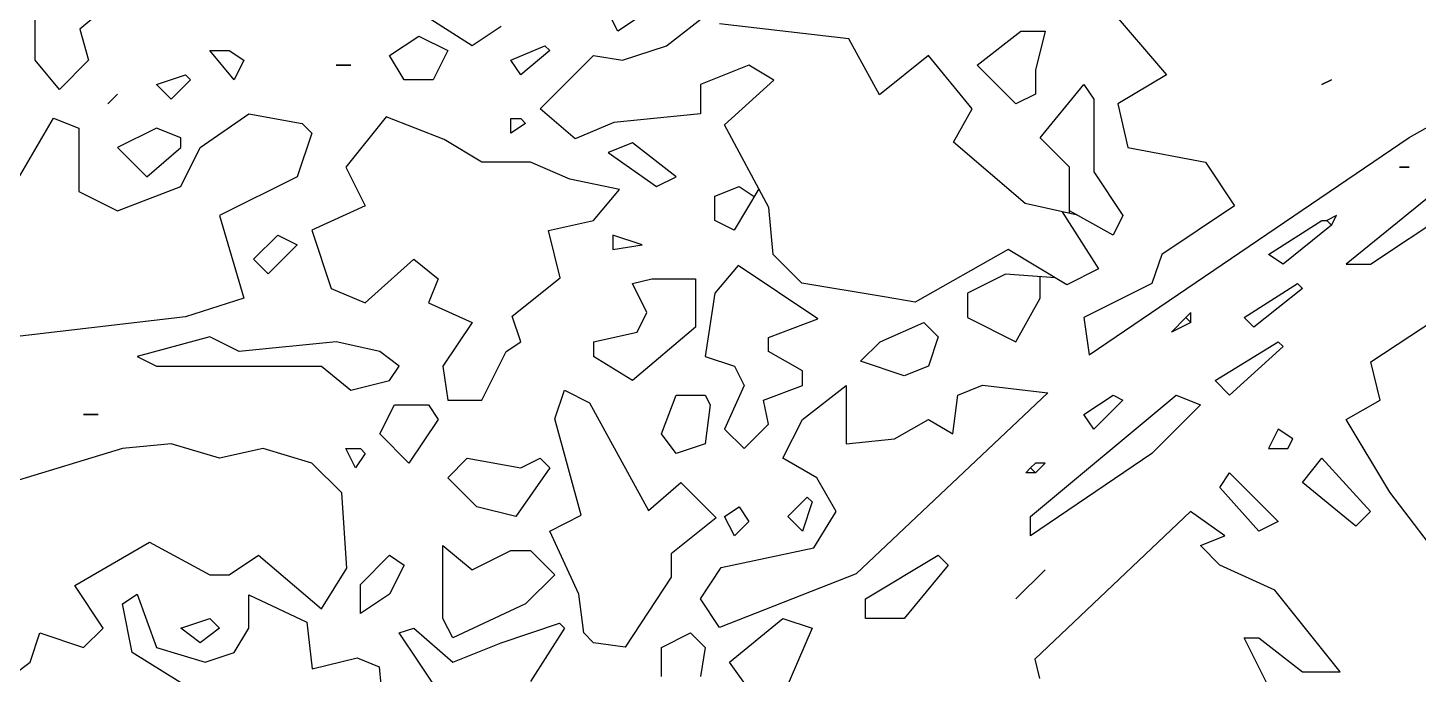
# Model space of a CAD drawing. Header units: millimetres. Extents: x 1211.91 to 1219.54, y 1029.16 to 1038.08.
# Drawn here: x 1215.802 to 1216.558, y 1034.421 to 1034.772 of the extents above; entities that cross this region are included whole.
import ezdxf

# ---------------------------------------------------------------- set-up
doc = ezdxf.new("R2010")
doc.units = ezdxf.units.MM
doc.header["$MEASUREMENT"] = 0
for name, color, linetype in [('Hojas01', 94, 'CONTINUOUS'), ('Hojas02', 62, 'CONTINUOUS'), ('Tronco', 34, 'CONTINUOUS')]:
    doc.layers.add(name, color=color, linetype=linetype)

msp = doc.modelspace()

# ---------------------------------------------------------------- linework, layer by layer
at = {"layer": 'Hojas01', "linetype": 'Continuous'}
for p, q in [((1215.85603, 1034.79313), (1215.83029, 1034.77148)), ((1215.806, 1034.75458), (1215.806, 1034.78362)), ((1216.0436, 1034.7625), (1216.01456, 1034.78098)), ((1216.1492, 1034.7625), (1216.17296, 1034.78098)), ((1216.38944, 1034.78362), (1216.42112, 1034.74666)), ((1215.83029, 1034.77148), (1215.83504, 1034.75458)), ((1216.05944, 1034.77306), (1216.0436, 1034.7625)), ((1216.24847, 1034.76633), (1216.17811, 1034.77438)), ((1216.2651, 1034.73584), (1216.24847, 1034.76633)), ((1216.08056, 1034.72818), (1216.1096, 1034.75722)), ((1216.1096, 1034.75722), (1216.12544, 1034.75458)), ((1216.12544, 1034.75458), (1216.1492, 1034.7625)), ((1216.29176, 1034.75722), (1216.2651, 1034.73584)), ((1216.31552, 1034.72818), (1216.29176, 1034.75722)), ((1215.8192, 1034.73874), (1215.806, 1034.75458)), ((1215.83504, 1034.75458), (1215.8192, 1034.73874)), ((1216.19408, 1034.75194), (1216.16768, 1034.74138)), ((1216.20768, 1034.74376), (1216.19408, 1034.75194)), ((1216.16768, 1034.74138), (1216.16768, 1034.72554)), ((1216.18088, 1034.71947), (1216.20768, 1034.74376)), ((1216.35248, 1034.71234), (1216.37624, 1034.74138)), ((1216.37624, 1034.74138), (1216.38152, 1034.73346)), ((1216.42112, 1034.74666), (1216.39472, 1034.73082)), ((1216.38152, 1034.73346), (1216.38152, 1034.69386)), ((1215.89576, 1034.70706), (1215.92216, 1034.72554)), ((1215.92216, 1034.72554), (1215.9512, 1034.72026)), ((1216.0997, 1034.71182), (1216.08056, 1034.72818)), ((1216.16768, 1034.72554), (1216.12069, 1034.72066)), ((1216.30523, 1034.7101), (1216.31552, 1034.72818)), ((1216.39472, 1034.73082), (1216.4, 1034.70706)), ((1215.79703, 1034.69043), (1215.81603, 1034.72317)), ((1215.81603, 1034.72317), (1215.82976, 1034.71762)), ((1215.9512, 1034.72026), (1215.95648, 1034.71498)), ((1215.99687, 1034.72383), (1215.97496, 1034.6965)), ((1216.02842, 1034.71155), (1215.99687, 1034.72383)), ((1216.12069, 1034.72066), (1216.0997, 1034.71182)), ((1216.20491, 1034.67446), (1216.18088, 1034.71947)), ((1215.82976, 1034.71762), (1215.82976, 1034.6833)), ((1215.95648, 1034.71498), (1215.94856, 1034.69122)), ((1216.04888, 1034.69914), (1216.02842, 1034.71155)), ((1216.36832, 1034.6965), (1216.35248, 1034.71234)), ((1215.8852, 1034.68594), (1215.89576, 1034.70706)), ((1216.3443, 1034.6767), (1216.30523, 1034.7101)), ((1216.4, 1034.70706), (1216.44224, 1034.69914)), ((1215.97496, 1034.6965), (1215.98552, 1034.67538)), ((1216.07528, 1034.69914), (1216.04888, 1034.69914)), ((1216.09667, 1034.6899), (1216.07528, 1034.69914)), ((1216.36832, 1034.67129), (1216.36832, 1034.6965)), ((1216.44224, 1034.69914), (1216.45808, 1034.67538)), ((1215.94856, 1034.69122), (1215.90632, 1034.6701)), ((1216.12373, 1034.68436), (1216.09667, 1034.6899)), ((1216.38152, 1034.69386), (1216.39736, 1034.6701)), ((1215.82976, 1034.6833), (1215.85088, 1034.67274)), ((1215.85088, 1034.67274), (1215.8852, 1034.68594)), ((1216.1096, 1034.66746), (1216.12373, 1034.68436)), ((1216.1756, 1034.68066), (1216.1888, 1034.68594)), ((1216.1756, 1034.66746), (1216.1756, 1034.68066)), ((1216.19949, 1034.68462), (1216.18603, 1034.66218)), ((1216.1888, 1034.68594), (1216.19699, 1034.68053)), ((1215.98552, 1034.67538), (1215.95648, 1034.66218)), ((1216.20728, 1034.64898), (1216.20491, 1034.67446)), ((1216.37268, 1034.67037), (1216.3443, 1034.6767)), ((1216.39208, 1034.65954), (1216.36832, 1034.67274)), ((1216.45808, 1034.67538), (1216.41848, 1034.64898)), ((1215.90632, 1034.6701), (1215.91952, 1034.62522)), ((1216.08505, 1034.66205), (1216.1096, 1034.66746)), ((1216.18603, 1034.66218), (1216.1756, 1034.66746)), ((1216.36436, 1034.67222), (1216.38416, 1034.64106)), ((1216.39736, 1034.6701), (1216.39208, 1034.65954)), ((1215.95648, 1034.66218), (1215.96704, 1034.6305)), ((1216.09139, 1034.63631), (1216.08505, 1034.66205)), ((1216.33506, 1034.65162), (1216.2845, 1034.62298)), ((1216.367, 1034.63248), (1216.33506, 1034.65162)), ((1215.98552, 1034.62258), (1216.01192, 1034.64634)), ((1216.01192, 1034.64634), (1216.02512, 1034.63578)), ((1216.18827, 1034.64304), (1216.1756, 1034.62786)), ((1216.23157, 1034.61387), (1216.18827, 1034.64304)), ((1216.22286, 1034.63341), (1216.20728, 1034.64898)), ((1216.41848, 1034.64898), (1216.4132, 1034.63314)), ((1216.02512, 1034.63578), (1216.01984, 1034.62258)), ((1216.06538, 1034.61546), (1216.09139, 1034.63631)), ((1216.33361, 1034.63816), (1216.31288, 1034.62786)), ((1216.3608, 1034.63618), (1216.33361, 1034.63816)), ((1216.35248, 1034.62522), (1216.35248, 1034.63684)), ((1216.38416, 1034.64106), (1216.367, 1034.63248)), ((1215.96704, 1034.6305), (1215.98552, 1034.62258)), ((1216.1756, 1034.62786), (1216.17032, 1034.59354)), ((1216.26761, 1034.62588), (1216.22286, 1034.63341)), ((1216.31288, 1034.62786), (1216.31288, 1034.61466)), ((1216.4132, 1034.63314), (1216.37624, 1034.61466)), ((1216.01984, 1034.62258), (1216.0436, 1034.61202)), ((1216.2845, 1034.62298), (1216.26761, 1034.62588)), ((1216.33928, 1034.60146), (1216.35248, 1034.62522)), ((1216.07, 1034.60146), (1216.06538, 1034.61546)), ((1216.20464, 1034.60384), (1216.23157, 1034.61387)), ((1216.31288, 1034.61466), (1216.33928, 1034.60146)), ((1216.37624, 1034.61466), (1216.37915, 1034.59434)), ((1216.0436, 1034.61202), (1216.02776, 1034.58826)), ((1216.06208, 1034.59618), (1216.07, 1034.60146)), ((1216.20464, 1034.59618), (1216.20464, 1034.60384)), ((1216.04888, 1034.56978), (1216.06208, 1034.59618)), ((1216.17032, 1034.59354), (1216.18616, 1034.58826)), ((1216.22312, 1034.58562), (1216.20464, 1034.59618)), ((1216.02776, 1034.58826), (1216.0304, 1034.56978)), ((1216.18616, 1034.58826), (1216.19144, 1034.5777)), ((1216.22312, 1034.5777), (1216.22312, 1034.58562)), ((1216.08861, 1034.55962), (1216.09376, 1034.57506)), ((1216.09376, 1034.57506), (1216.10749, 1034.5682)), ((1216.19144, 1034.5777), (1216.18088, 1034.55394)), ((1216.202, 1034.56978), (1216.22312, 1034.5777)), ((1216.22312, 1034.55922), (1216.24688, 1034.5777)), ((1216.24688, 1034.5777), (1216.24688, 1034.54602)), ((1216.3076, 1034.57242), (1216.32107, 1034.57784)), ((1216.32107, 1034.57784), (1216.35657, 1034.57374)), ((1216.0304, 1034.56978), (1216.04888, 1034.56978)), ((1216.10749, 1034.5682), (1216.13943, 1034.50972)), ((1216.20464, 1034.55658), (1216.202, 1034.56978)), ((1216.30496, 1034.5513), (1216.3076, 1034.57242)), ((1216.10287, 1034.50708), (1216.08861, 1034.55962)), ((1216.21256, 1034.5381), (1216.22312, 1034.55922)), ((1216.27328, 1034.54866), (1216.29176, 1034.55922)), ((1216.29176, 1034.55922), (1216.30496, 1034.5513)), ((1216.18088, 1034.55394), (1216.19144, 1034.54338)), ((1216.19144, 1034.54338), (1216.20464, 1034.55658)), ((1216.24688, 1034.54602), (1216.27328, 1034.54866)), ((1216.23104, 1034.52754), (1216.21256, 1034.5381)), ((1216.13943, 1034.50972), (1216.15712, 1034.5249)), ((1216.15712, 1034.5249), (1216.17626, 1034.50576)), ((1216.2416, 1034.50906), (1216.23104, 1034.52754)), ((1216.08584, 1034.4985), (1216.10287, 1034.50708)), ((1216.22933, 1034.4894), (1216.2416, 1034.50906)), ((1216.17626, 1034.50576), (1216.15184, 1034.4861)), ((1215.82752, 1034.4688), (1215.86817, 1034.49243)), ((1215.86817, 1034.49243), (1215.90104, 1034.47474)), ((1216.10168, 1034.46418), (1216.08584, 1034.4985)), ((1215.9116, 1034.47474), (1215.92744, 1034.4853)), ((1215.92744, 1034.4853), (1215.96176, 1034.45626)), ((1216.15184, 1034.4861), (1216.15184, 1034.47342)), ((1216.17903, 1034.4787), (1216.22933, 1034.4894)), ((1216.16768, 1034.46154), (1216.17903, 1034.4787)), ((1215.84296, 1034.4457), (1215.82752, 1034.4688)), ((1215.90104, 1034.47474), (1215.9116, 1034.47474)), ((1216.15184, 1034.47342), (1216.12689, 1034.43528)), ((1215.85352, 1034.4589), (1215.86144, 1034.46418)), ((1215.86144, 1034.46418), (1215.872, 1034.43514)), ((1215.92216, 1034.4457), (1215.92216, 1034.46379)), ((1215.92216, 1034.46379), (1215.95371, 1034.449)), ((1216.10432, 1034.44306), (1216.10168, 1034.46418)), ((1216.17811, 1034.44597), (1216.16768, 1034.46154)), ((1215.8588, 1034.4325), (1215.85352, 1034.4589)), ((1215.95371, 1034.449), (1215.95661, 1034.42353)), ((1215.80336, 1034.42722), (1215.80864, 1034.44306)), ((1215.80864, 1034.44306), (1215.8324, 1034.43514)), ((1215.8324, 1034.43514), (1215.84296, 1034.4457)), ((1215.91424, 1034.4325), (1215.92216, 1034.4457)), ((1216.1096, 1034.43778), (1216.10432, 1034.44306)), ((1216.47656, 1034.41402), (1216.46336, 1034.44042)), ((1216.46336, 1034.44042), (1216.47128, 1034.44042)), ((1216.47128, 1034.44042), (1216.49504, 1034.42194)), ((1215.90104, 1034.4061), (1215.8588, 1034.4325)), ((1215.872, 1034.43514), (1215.8984, 1034.42722)), ((1215.8984, 1034.42722), (1215.91424, 1034.4325)), ((1216.12689, 1034.43528), (1216.1096, 1034.43778)), ((1215.78224, 1034.41138), (1215.80336, 1034.42722)), ((1215.95661, 1034.42353), (1215.98103, 1034.4296)), ((1215.98103, 1034.4296), (1215.99305, 1034.42472)), ((1215.99305, 1034.42472), (1215.99489, 1034.40505)), ((1216.49504, 1034.42194), (1216.5155, 1034.42194))]:
    msp.add_line(p, q, dxfattribs=at)
at = {"layer": 'Hojas02', "linetype": 'Continuous'}
for p, q in [((1216.1228, 1034.77042), (1216.11488, 1034.78626)), ((1216.14656, 1034.78626), (1216.1228, 1034.77042)), ((1215.99872, 1034.75722), (1216.01456, 1034.76778)), ((1216.01456, 1034.76778), (1216.0304, 1034.75986)), ((1216.31816, 1034.75194), (1216.34192, 1034.77042)), ((1216.34192, 1034.77042), (1216.35512, 1034.77042)), ((1216.35512, 1034.77042), (1216.34984, 1034.7493)), ((1215.91424, 1034.74402), (1215.90104, 1034.75986)), ((1215.90104, 1034.75986), (1215.9116, 1034.75986)), ((1215.9116, 1034.75986), (1215.91952, 1034.75458)), ((1216.00664, 1034.74402), (1215.99872, 1034.75722)), ((1216.0304, 1034.75986), (1216.02248, 1034.74402)), ((1216.06472, 1034.75458), (1216.0832, 1034.7625)), ((1216.08584, 1034.75986), (1216.07, 1034.74666)), ((1216.0832, 1034.7625), (1216.08584, 1034.75986)), ((1215.91952, 1034.75458), (1215.91424, 1034.74402)), ((1215.9776, 1034.75194), (1215.96968, 1034.75194)), ((1215.96968, 1034.75194), (1215.9776, 1034.75194)), ((1216.07, 1034.74666), (1216.06472, 1034.75458)), ((1216.33928, 1034.73082), (1216.31816, 1034.75194)), ((1216.34984, 1034.7493), (1216.34984, 1034.7361)), ((1215.872, 1034.74138), (1215.88784, 1034.74666)), ((1215.87992, 1034.73346), (1215.872, 1034.74138)), ((1215.89048, 1034.74402), (1215.87992, 1034.73346)), ((1215.88784, 1034.74666), (1215.89048, 1034.74402)), ((1216.02248, 1034.74402), (1216.00664, 1034.74402)), ((1216.51088, 1034.74402), (1216.5056, 1034.74138)), ((1216.5056, 1034.74138), (1216.51088, 1034.74402)), ((1215.85088, 1034.7361), (1215.8456, 1034.73082)), ((1215.8456, 1034.73082), (1215.85088, 1034.7361)), ((1216.34984, 1034.7361), (1216.33928, 1034.73082)), ((1216.06472, 1034.71498), (1216.06472, 1034.7229)), ((1216.06472, 1034.7229), (1216.07, 1034.7229)), ((1216.07264, 1034.72026), (1216.06472, 1034.71498)), ((1216.07, 1034.7229), (1216.07264, 1034.72026)), ((1215.872, 1034.71762), (1215.85088, 1034.70706)), ((1215.8852, 1034.71234), (1215.872, 1034.71762)), ((1215.8852, 1034.70706), (1215.8852, 1034.71234)), ((1215.85088, 1034.70706), (1215.86672, 1034.69122)), ((1215.86672, 1034.69122), (1215.8852, 1034.70706)), ((1216.13072, 1034.7097), (1216.11752, 1034.70442)), ((1216.11752, 1034.70442), (1216.14392, 1034.68594)), ((1216.15448, 1034.69122), (1216.13072, 1034.7097)), ((1216.14392, 1034.68594), (1216.15448, 1034.69122)), ((1215.9248, 1034.64634), (1215.938, 1034.65954)), ((1215.938, 1034.65954), (1215.94856, 1034.65426)), ((1216.136, 1034.65426), (1216.12016, 1034.65954)), ((1216.12016, 1034.65954), (1216.12016, 1034.65162)), ((1215.94856, 1034.65426), (1215.93272, 1034.63842)), ((1216.12016, 1034.65162), (1216.136, 1034.65426)), ((1215.93272, 1034.63842), (1215.9248, 1034.64634)), ((1216.13072, 1034.63314), (1216.14128, 1034.63578)), ((1216.14128, 1034.63578), (1216.15448, 1034.63578)), ((1216.15448, 1034.63578), (1216.16504, 1034.63578)), ((1216.16504, 1034.63578), (1216.16504, 1034.60938)), ((1216.13864, 1034.6173), (1216.13072, 1034.63314)), ((1216.13336, 1034.60674), (1216.13864, 1034.6173)), ((1216.1096, 1034.60146), (1216.13336, 1034.60674)), ((1216.16504, 1034.60938), (1216.13072, 1034.58034)), ((1216.26536, 1034.60146), (1216.28912, 1034.61202)), ((1216.28912, 1034.61202), (1216.29704, 1034.6041)), ((1215.90104, 1034.6041), (1215.86144, 1034.59354)), ((1215.91688, 1034.59618), (1215.90104, 1034.6041)), ((1215.96968, 1034.60146), (1215.91688, 1034.59618)), ((1215.99344, 1034.59618), (1215.96968, 1034.60146)), ((1216.1096, 1034.60146), (1216.1096, 1034.59354)), ((1216.2548, 1034.5909), (1216.26536, 1034.60146)), ((1216.29704, 1034.6041), (1216.29176, 1034.58826)), ((1215.86144, 1034.59354), (1215.872, 1034.58826)), ((1216.004, 1034.58826), (1215.99344, 1034.59618)), ((1216.13072, 1034.58034), (1216.1096, 1034.59354)), ((1216.27856, 1034.58298), (1216.2548, 1034.5909)), ((1215.872, 1034.58826), (1215.95384, 1034.58826)), ((1215.95384, 1034.58826), (1215.96176, 1034.58826)), ((1215.96176, 1034.58826), (1215.9776, 1034.57506)), ((1215.99872, 1034.58034), (1216.004, 1034.58826)), ((1216.29176, 1034.58826), (1216.27856, 1034.58298)), ((1215.9776, 1034.57506), (1215.99872, 1034.58034)), ((1215.99344, 1034.5513), (1216.00136, 1034.56714)), ((1216.00136, 1034.56714), (1216.01984, 1034.56714)), ((1216.01984, 1034.56714), (1216.02512, 1034.55922)), ((1216.14656, 1034.5513), (1216.15448, 1034.57242)), ((1216.15448, 1034.57242), (1216.17032, 1034.57242)), ((1216.17032, 1034.57242), (1216.17296, 1034.56714)), ((1216.17296, 1034.56714), (1216.17032, 1034.54602)), ((1215.84032, 1034.56186), (1215.8324, 1034.56186)), ((1215.8324, 1034.56186), (1215.84032, 1034.56186)), ((1216.02512, 1034.55922), (1216.00928, 1034.53546)), ((1216.00928, 1034.53546), (1215.99344, 1034.5513)), ((1216.15448, 1034.54074), (1216.14656, 1034.5513)), ((1216.17032, 1034.54602), (1216.15448, 1034.54074)), ((1215.98024, 1034.53282), (1215.97496, 1034.54338)), ((1215.97496, 1034.54338), (1215.98288, 1034.54338)), ((1215.98552, 1034.54074), (1215.98024, 1034.53282)), ((1215.98288, 1034.54338), (1215.98552, 1034.54074)), ((1216.0304, 1034.52754), (1216.04096, 1034.5381)), ((1216.04096, 1034.5381), (1216.07, 1034.53282)), ((1216.07, 1034.53282), (1216.08056, 1034.5381)), ((1216.08056, 1034.5381), (1216.08584, 1034.53282)), ((1216.08584, 1034.53282), (1216.06736, 1034.50642)), ((1216.04624, 1034.5117), (1216.0304, 1034.52754)), ((1216.2152, 1034.50642), (1216.22576, 1034.51698)), ((1216.2284, 1034.51434), (1216.22312, 1034.4985)), ((1216.22576, 1034.51698), (1216.2284, 1034.51434)), ((1216.06736, 1034.50642), (1216.04624, 1034.5117)), ((1216.18088, 1034.50642), (1216.1888, 1034.5117)), ((1216.18616, 1034.49586), (1216.18088, 1034.50642)), ((1216.1888, 1034.5117), (1216.19408, 1034.50378)), ((1216.22312, 1034.4985), (1216.2152, 1034.50642)), ((1216.19408, 1034.50378), (1216.18616, 1034.49586)), ((1215.98288, 1034.46946), (1215.99872, 1034.4853)), ((1215.99872, 1034.4853), (1216.00664, 1034.48002)), ((1216.02776, 1034.45098), (1216.02776, 1034.49058)), ((1216.02776, 1034.49058), (1216.0436, 1034.47738)), ((1216.0436, 1034.47738), (1216.06472, 1034.48794)), ((1216.06472, 1034.48794), (1216.07528, 1034.48794)), ((1216.07528, 1034.48794), (1216.08848, 1034.47474)), ((1216.00664, 1034.48002), (1215.99872, 1034.46418)), ((1215.98288, 1034.45362), (1215.98288, 1034.46946)), ((1216.08848, 1034.47474), (1216.07264, 1034.4589)), ((1215.99872, 1034.46418), (1215.98288, 1034.45362)), ((1216.07264, 1034.4589), (1216.03304, 1034.44042)), ((1215.8852, 1034.4457), (1215.90104, 1034.45098)), ((1215.90104, 1034.45098), (1215.90632, 1034.4457)), ((1216.03304, 1034.44042), (1216.02776, 1034.45098)), ((1216.05944, 1034.43778), (1216.09112, 1034.44834)), ((1216.09112, 1034.44834), (1216.09376, 1034.4457)), ((1216.18352, 1034.42722), (1216.21256, 1034.45098)), ((1216.21256, 1034.45098), (1216.2284, 1034.4457)), ((1215.89576, 1034.43778), (1215.8852, 1034.4457)), ((1215.90632, 1034.4457), (1215.89576, 1034.43778)), ((1216.004, 1034.44306), (1216.01192, 1034.4457)), ((1216.01456, 1034.42722), (1216.004, 1034.44306)), ((1216.01192, 1034.4457), (1216.03304, 1034.42722)), ((1216.09376, 1034.4457), (1216.07528, 1034.41666)), ((1216.14656, 1034.43514), (1216.1624, 1034.44306)), ((1216.1624, 1034.44306), (1216.17032, 1034.43514)), ((1216.2284, 1034.4457), (1216.21256, 1034.40874)), ((1216.03304, 1034.42722), (1216.05944, 1034.43778)), ((1216.14656, 1034.4193), (1216.14656, 1034.43514)), ((1216.17032, 1034.43514), (1216.16768, 1034.4193)), ((1216.03568, 1034.39554), (1216.01456, 1034.42722)), ((1216.19672, 1034.40874), (1216.18352, 1034.42722))]:
    msp.add_line(p, q, dxfattribs=at)
at = {"layer": 'Tronco', "linetype": 'Continuous'}
for p, q in [((1216.55299, 1034.71261), (1216.60856, 1034.74402)), ((1216.37915, 1034.59434), (1216.55299, 1034.71261)), ((1216.60328, 1034.71234), (1216.5188, 1034.6437)), ((1216.532, 1034.6437), (1216.62704, 1034.70706)), ((1216.55312, 1034.6965), (1216.54784, 1034.6965)), ((1216.54784, 1034.6965), (1216.55312, 1034.6965)), ((1216.47656, 1034.64898), (1216.5056, 1034.66746)), ((1216.5056, 1034.66746), (1216.50824, 1034.66746)), ((1216.51352, 1034.6701), (1216.50824, 1034.66746)), ((1216.51088, 1034.66482), (1216.50824, 1034.66746)), ((1216.51088, 1034.66482), (1216.51352, 1034.6701)), ((1216.51088, 1034.66482), (1216.48448, 1034.6437)), ((1216.48448, 1034.6437), (1216.47656, 1034.64898)), ((1216.5188, 1034.6437), (1216.532, 1034.6437)), ((1216.53213, 1034.59051), (1216.61635, 1034.64608)), ((1216.46336, 1034.61466), (1216.4924, 1034.63314)), ((1216.49504, 1034.6305), (1216.46864, 1034.60938)), ((1216.4924, 1034.63314), (1216.49504, 1034.6305)), ((1215.91952, 1034.62522), (1215.88784, 1034.61506)), ((1215.88784, 1034.61506), (1215.78158, 1034.60252)), ((1216.42376, 1034.60674), (1216.43168, 1034.61466)), ((1216.43432, 1034.6173), (1216.43168, 1034.61466)), ((1216.43432, 1034.61202), (1216.43168, 1034.61466)), ((1216.43432, 1034.61202), (1216.43432, 1034.6173)), ((1216.46864, 1034.60938), (1216.46336, 1034.61466)), ((1216.43432, 1034.61202), (1216.42376, 1034.60674)), ((1216.44752, 1034.58034), (1216.48184, 1034.60146)), ((1216.48448, 1034.59882), (1216.45544, 1034.57242)), ((1216.48184, 1034.60146), (1216.48448, 1034.59882)), ((1216.53728, 1034.56978), (1216.53213, 1034.59051)), ((1216.45544, 1034.57242), (1216.44752, 1034.58034)), ((1216.35657, 1034.57374), (1216.25243, 1034.47514)), ((1216.3472, 1034.50642), (1216.4264, 1034.57242)), ((1216.37624, 1034.56186), (1216.39208, 1034.57242)), ((1216.39736, 1034.56978), (1216.38152, 1034.55394)), ((1216.39208, 1034.57242), (1216.39736, 1034.56978)), ((1216.4396, 1034.56714), (1216.4132, 1034.54074)), ((1216.4264, 1034.57242), (1216.4396, 1034.56714)), ((1216.5188, 1034.55922), (1216.53728, 1034.56978)), ((1216.38152, 1034.55394), (1216.37624, 1034.56186)), ((1216.54256, 1034.51962), (1216.5188, 1034.55922)), ((1216.48184, 1034.55394), (1216.47656, 1034.54338)), ((1216.48976, 1034.54866), (1216.48184, 1034.55394)), ((1215.87992, 1034.54602), (1215.85352, 1034.54338)), ((1215.90632, 1034.5381), (1215.87992, 1034.54602)), ((1216.48712, 1034.54338), (1216.48976, 1034.54866)), ((1215.85352, 1034.54338), (1215.7928, 1034.5249)), ((1215.93008, 1034.54338), (1215.90632, 1034.5381)), ((1215.95648, 1034.53546), (1215.93008, 1034.54338)), ((1216.4132, 1034.54074), (1216.3472, 1034.49586)), ((1216.47656, 1034.54338), (1216.48712, 1034.54338)), ((1216.49504, 1034.5249), (1216.5056, 1034.5381)), ((1216.5056, 1034.5381), (1216.532, 1034.50906)), ((1215.97272, 1034.51923), (1215.95648, 1034.53546)), ((1216.34456, 1034.53018), (1216.3472, 1034.53282)), ((1216.34984, 1034.53018), (1216.34456, 1034.53018)), ((1216.34984, 1034.53546), (1216.3472, 1034.53282)), ((1216.34984, 1034.53018), (1216.3472, 1034.53282)), ((1216.34984, 1034.53018), (1216.35512, 1034.53546)), ((1216.35512, 1034.53546), (1216.34984, 1034.53546)), ((1216.45016, 1034.52226), (1216.45544, 1034.53018)), ((1216.45544, 1034.53018), (1216.48184, 1034.50378)), ((1216.47128, 1034.4985), (1216.45016, 1034.52226)), ((1216.52408, 1034.50114), (1216.49504, 1034.5249)), ((1215.97549, 1034.47831), (1215.97272, 1034.51923)), ((1216.60064, 1034.44306), (1216.54256, 1034.51962)), ((1216.3472, 1034.49586), (1216.3472, 1034.50642)), ((1216.43419, 1034.5092), (1216.34945, 1034.42881)), ((1216.4528, 1034.49586), (1216.43419, 1034.5092)), ((1216.532, 1034.50906), (1216.52408, 1034.50114)), ((1216.48184, 1034.50378), (1216.47128, 1034.4985)), ((1216.4396, 1034.49058), (1216.4528, 1034.49586)), ((1216.25744, 1034.46154), (1216.29704, 1034.4853)), ((1216.29704, 1034.4853), (1216.30232, 1034.48002)), ((1216.45016, 1034.48002), (1216.4396, 1034.49058)), ((1215.96176, 1034.45626), (1215.97549, 1034.47831)), ((1216.30232, 1034.48002), (1216.27856, 1034.45098)), ((1216.35512, 1034.47738), (1216.33928, 1034.46154)), ((1216.33928, 1034.46154), (1216.35512, 1034.47738)), ((1216.47999, 1034.46643), (1216.45016, 1034.48002)), ((1216.25243, 1034.47514), (1216.17811, 1034.44597)), ((1216.25744, 1034.45098), (1216.25744, 1034.46154)), ((1216.5155, 1034.42194), (1216.47999, 1034.46643)), ((1216.27856, 1034.45098), (1216.25744, 1034.45098)), ((1216.34945, 1034.42881), (1216.35209, 1034.41825))]:
    msp.add_line(p, q, dxfattribs=at)

doc.saveas('drawing.dxf')
